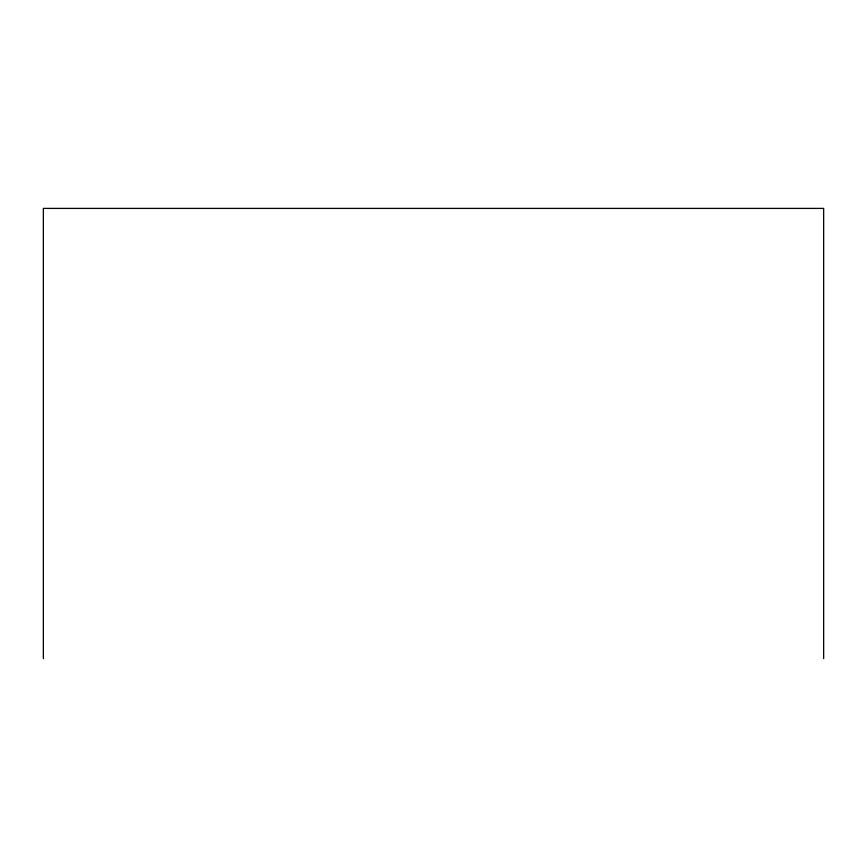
<?xml version="1.0" encoding="UTF-8"?>
<svg xmlns="http://www.w3.org/2000/svg" width="867" height="867" viewBox="0 0 867 867"><rect width="100%" height="100%" fill="white"/><g stroke="black" fill="none" stroke-linecap="round" stroke-linejoin="round"><path stroke-width="1.3" d="M823.65 658.595L823.65 208.405L43.35 208.405L43.35 658.595"/></g></svg>
